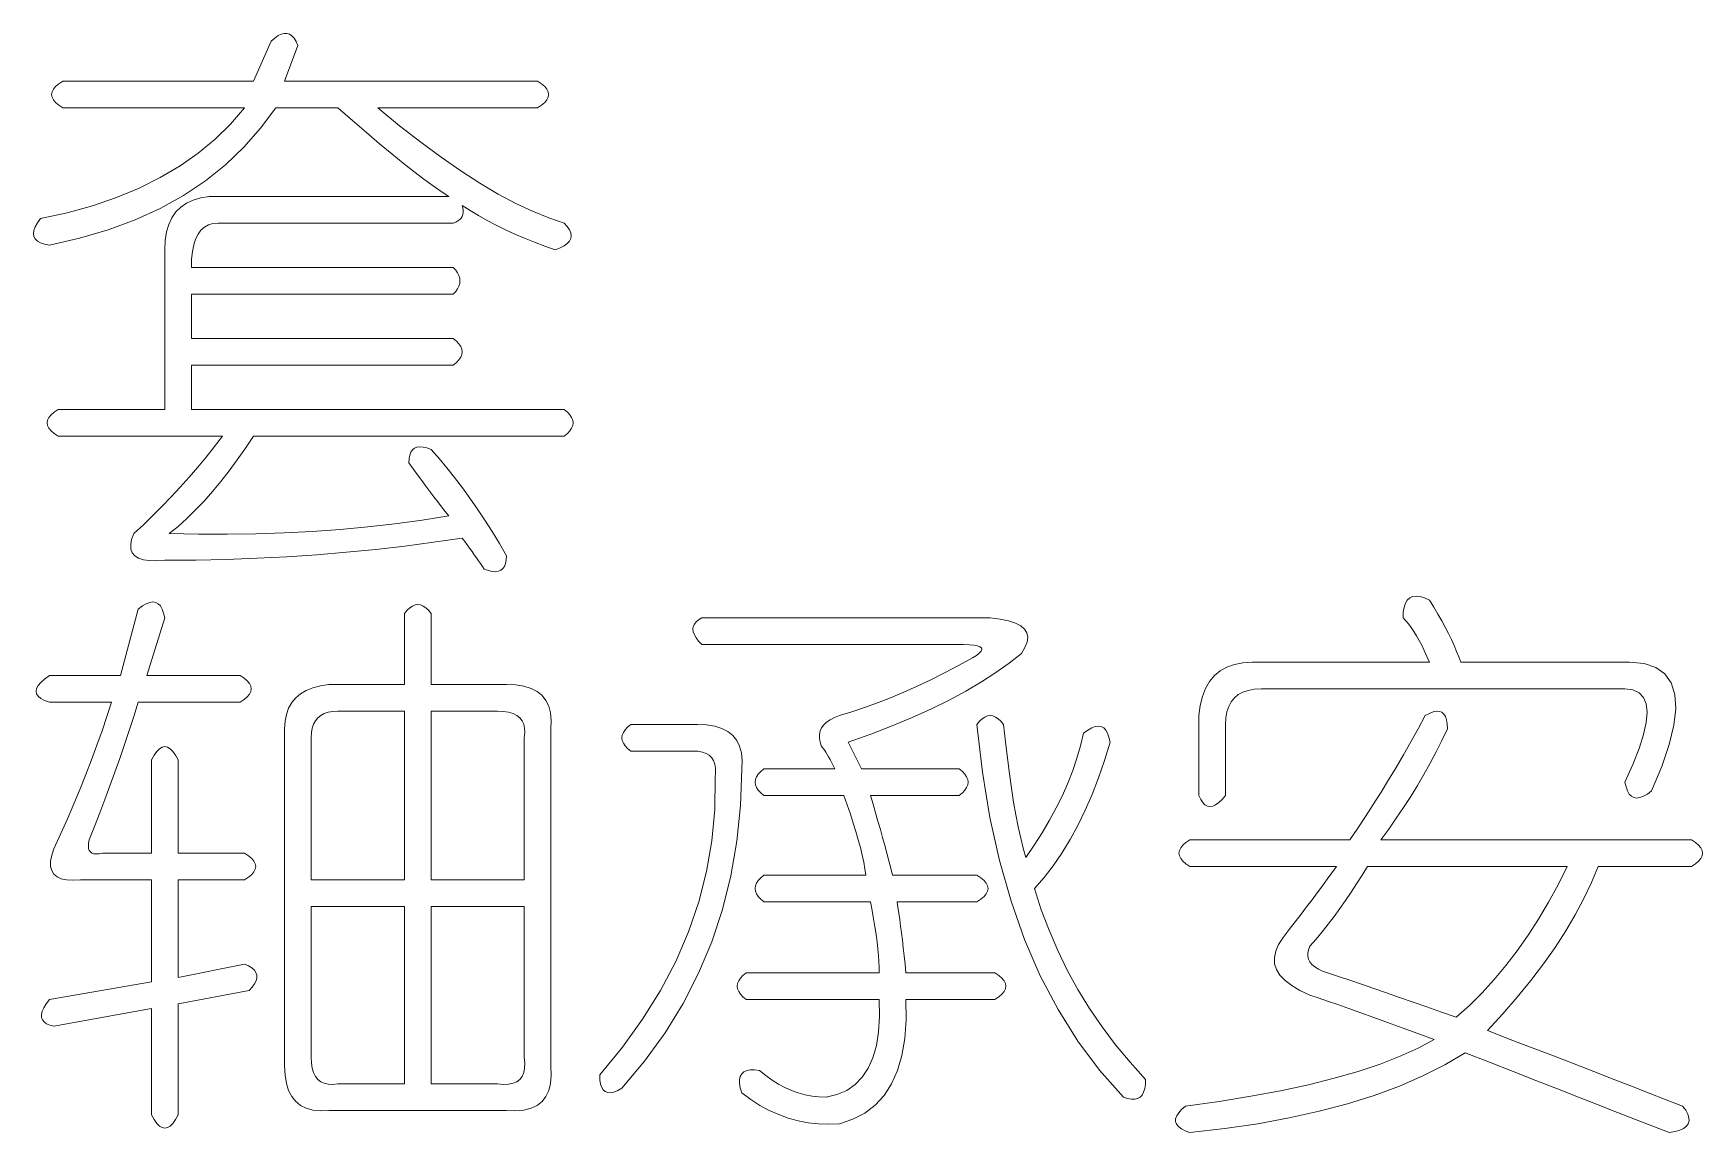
# Model space of a CAD drawing. Extents: x 0 to 297, y 0 to 210.
# Drawn here: x 83.64 to 98.68, y 50.72 to 60.63 of the extents above; entities that cross this region are included whole.
import ezdxf

# ---------------------------------------------------------------- set-up
doc = ezdxf.new("R2010")
doc.units = 0

msp = doc.modelspace()

# ---------------------------------------------------------------- linework, layer by layer
at = {"color": 255, "lineweight": 13}
for points in [[(85.781, 60.562), (85.812, 60.59), (85.842, 60.612), (85.87, 60.626), (85.896, 60.632), (85.921, 60.632), (85.944, 60.624), (85.966, 60.61), (85.986, 60.588), (86.004, 60.558), (86.021, 60.522), (85.901, 60.202), (88.181, 60.202), (88.217, 60.178), (88.245, 60.154), (88.265, 60.13), (88.277, 60.106), (88.281, 60.082), (88.277, 60.058), (88.265, 60.034), (88.245, 60.01), (88.217, 59.986), (88.181, 59.962), (86.741, 59.962), (86.938, 59.8), (87.128, 59.652), (87.312, 59.516), (87.49, 59.392), (87.661, 59.282), (87.826, 59.184), (87.984, 59.1), (88.136, 59.028), (88.282, 58.968), (88.421, 58.922), (88.449, 58.891), (88.469, 58.861), (88.481, 58.833), (88.485, 58.807), (88.481, 58.782), (88.469, 58.759), (88.449, 58.737), (88.421, 58.717), (88.385, 58.699), (88.341, 58.682), (88.246, 58.715), (88.154, 58.749), (88.064, 58.785), (87.976, 58.823), (87.891, 58.862), (87.808, 58.903), (87.728, 58.945), (87.65, 58.989), (87.574, 59.035), (87.501, 59.082), (87.507, 59.059), (87.511, 59.037), (87.511, 59.017), (87.507, 58.999), (87.501, 58.982), (87.491, 58.967), (87.479, 58.953), (87.463, 58.941), (87.443, 58.931), (87.421, 58.922), (85.301, 58.922), (85.255, 58.918), (85.215, 58.906), (85.179, 58.886), (85.147, 58.858), (85.121, 58.822), (85.099, 58.778), (85.083, 58.726), (85.071, 58.666), (85.063, 58.598), (85.061, 58.522), (87.421, 58.522), (87.443, 58.498), (87.459, 58.474), (87.471, 58.45), (87.479, 58.426), (87.481, 58.402), (87.479, 58.378), (87.471, 58.354), (87.459, 58.33), (87.443, 58.306), (87.421, 58.282), (85.061, 58.282), (85.061, 57.882), (87.421, 57.882), (87.45, 57.858), (87.472, 57.834), (87.488, 57.81), (87.498, 57.786), (87.501, 57.762), (87.498, 57.738), (87.488, 57.714), (87.472, 57.69), (87.45, 57.666), (87.421, 57.642), (85.061, 57.642), (85.061, 57.242), (88.421, 57.242), (88.45, 57.218), (88.472, 57.194), (88.488, 57.17), (88.498, 57.146), (88.501, 57.122), (88.498, 57.098), (88.488, 57.074), (88.472, 57.05), (88.45, 57.026), (88.421, 57.002), (85.621, 57.002), (85.549, 56.892), (85.475, 56.788), (85.401, 56.688), (85.327, 56.592), (85.251, 56.502), (85.175, 56.416), (85.097, 56.336), (85.019, 56.26), (84.941, 56.188), (84.861, 56.122), (85.124, 56.116), (85.384, 56.116), (85.642, 56.12), (85.898, 56.128), (86.151, 56.142), (86.402, 56.16), (86.65, 56.184), (86.896, 56.212), (87.14, 56.244), (87.381, 56.282), (87.349, 56.323), (87.315, 56.365), (87.281, 56.409), (87.247, 56.455), (87.211, 56.502), (87.175, 56.551), (87.137, 56.601), (87.099, 56.653), (87.061, 56.707), (87.021, 56.762), (87.023, 56.799), (87.029, 56.831), (87.039, 56.857), (87.053, 56.877), (87.071, 56.892), (87.093, 56.901), (87.119, 56.905), (87.149, 56.903), (87.183, 56.895), (87.221, 56.882), (87.293, 56.8), (87.363, 56.716), (87.433, 56.628), (87.503, 56.536), (87.571, 56.442), (87.639, 56.344), (87.705, 56.244), (87.771, 56.14), (87.837, 56.032), (87.901, 55.922), (87.899, 55.885), (87.893, 55.853), (87.883, 55.827), (87.869, 55.807), (87.851, 55.792), (87.829, 55.783), (87.803, 55.779), (87.773, 55.781), (87.739, 55.789), (87.701, 55.802), (87.685, 55.826), (87.667, 55.852), (87.649, 55.878), (87.631, 55.904), (87.611, 55.932), (87.591, 55.96), (87.569, 55.99), (87.547, 56.02), (87.525, 56.05), (87.501, 56.082), (87.244, 56.044), (86.984, 56.01), (86.722, 55.98), (86.458, 55.954), (86.191, 55.932), (85.922, 55.914), (85.65, 55.9), (85.376, 55.89), (85.1, 55.884), (84.821, 55.882), (84.746, 55.877), (84.682, 55.879), (84.628, 55.887), (84.584, 55.901), (84.551, 55.922), (84.528, 55.949), (84.516, 55.983), (84.514, 56.023), (84.522, 56.069), (84.541, 56.122), (84.628, 56.203), (84.714, 56.285), (84.798, 56.369), (84.88, 56.455), (84.961, 56.542), (85.04, 56.631), (85.118, 56.721), (85.194, 56.813), (85.268, 56.907), (85.341, 57.002), (83.861, 57.002), (83.825, 57.026), (83.797, 57.05), (83.777, 57.074), (83.765, 57.098), (83.761, 57.122), (83.765, 57.146), (83.777, 57.17), (83.797, 57.194), (83.825, 57.218), (83.861, 57.242), (84.821, 57.242), (84.821, 58.682), (84.825, 58.766), (84.837, 58.842), (84.857, 58.91), (84.885, 58.97), (84.921, 59.022), (84.965, 59.066), (85.017, 59.102), (85.077, 59.13), (85.145, 59.15), (85.221, 59.162), (87.381, 59.162), (87.313, 59.206), (87.239, 59.258), (87.157, 59.318), (87.067, 59.386), (86.971, 59.462), (86.867, 59.546), (86.757, 59.638), (86.639, 59.738), (86.513, 59.846), (86.381, 59.962), (85.821, 59.962), (85.685, 59.777), (85.535, 59.605), (85.369, 59.447), (85.187, 59.303), (84.991, 59.172), (84.779, 59.055), (84.553, 58.951), (84.311, 58.861), (84.053, 58.785), (83.781, 58.722), (83.737, 58.732), (83.701, 58.744), (83.673, 58.76), (83.653, 58.78), (83.641, 58.802), (83.637, 58.828), (83.641, 58.856), (83.653, 58.888), (83.673, 58.924), (83.701, 58.962), (83.943, 59.015), (84.171, 59.079), (84.387, 59.153), (84.591, 59.237), (84.781, 59.332), (84.959, 59.437), (85.123, 59.553), (85.275, 59.679), (85.415, 59.815), (85.541, 59.962), (83.901, 59.962), (83.865, 59.986), (83.837, 60.01), (83.817, 60.034), (83.805, 60.058), (83.801, 60.082), (83.805, 60.106), (83.817, 60.13), (83.837, 60.154), (83.865, 60.178), (83.901, 60.202), (85.621, 60.202)], [(96.221, 54.962), (96.197, 55.016), (96.173, 55.068), (96.149, 55.116), (96.125, 55.16), (96.101, 55.202), (96.077, 55.24), (96.053, 55.276), (96.029, 55.308), (96.005, 55.336), (95.981, 55.362), (95.983, 55.414), (95.991, 55.458), (96.003, 55.494), (96.019, 55.522), (96.041, 55.542), (96.067, 55.554), (96.099, 55.558), (96.135, 55.554), (96.175, 55.542), (96.221, 55.522), (96.26, 55.459), (96.296, 55.397), (96.33, 55.337), (96.362, 55.279), (96.391, 55.222), (96.418, 55.167), (96.442, 55.113), (96.464, 55.061), (96.484, 55.011), (96.501, 54.962), (98.021, 54.962), (98.153, 54.95), (98.259, 54.916), (98.341, 54.858), (98.399, 54.776), (98.431, 54.672), (98.439, 54.544), (98.421, 54.394), (98.379, 54.22), (98.313, 54.022), (98.221, 53.802), (98.183, 53.774), (98.147, 53.754), (98.115, 53.742), (98.087, 53.738), (98.061, 53.742), (98.039, 53.754), (98.019, 53.774), (98.003, 53.802), (97.991, 53.838), (97.981, 53.882), (98.053, 54.042), (98.109, 54.184), (98.149, 54.31), (98.173, 54.42), (98.181, 54.512), (98.173, 54.588), (98.149, 54.646), (98.109, 54.688), (98.053, 54.714), (97.981, 54.722), (94.701, 54.722), (94.64, 54.719), (94.586, 54.709), (94.538, 54.693), (94.496, 54.671), (94.461, 54.642), (94.432, 54.607), (94.41, 54.565), (94.394, 54.517), (94.384, 54.463), (94.381, 54.402), (94.381, 53.762), (94.35, 53.726), (94.32, 53.698), (94.292, 53.678), (94.266, 53.666), (94.241, 53.662), (94.218, 53.666), (94.196, 53.678), (94.176, 53.698), (94.158, 53.726), (94.141, 53.762), (94.141, 54.482), (94.153, 54.573), (94.173, 54.655), (94.201, 54.727), (94.237, 54.789), (94.281, 54.842), (94.333, 54.885), (94.393, 54.919), (94.461, 54.943), (94.537, 54.957), (94.621, 54.962)], [(83.781, 54.602), (83.738, 54.619), (83.704, 54.637), (83.68, 54.657), (83.666, 54.679), (83.661, 54.702), (83.666, 54.727), (83.68, 54.753), (83.704, 54.781), (83.738, 54.811), (83.781, 54.842), (84.421, 54.842), (84.581, 55.442), (84.619, 55.47), (84.655, 55.49), (84.687, 55.502), (84.715, 55.506), (84.741, 55.502), (84.763, 55.49), (84.783, 55.47), (84.799, 55.442), (84.811, 55.406), (84.821, 55.362), (84.661, 54.842), (85.501, 54.842), (85.537, 54.818), (85.565, 54.794), (85.585, 54.77), (85.597, 54.746), (85.601, 54.722), (85.597, 54.698), (85.585, 54.674), (85.565, 54.65), (85.537, 54.626), (85.501, 54.602), (84.581, 54.602), (84.541, 54.474), (84.499, 54.348), (84.457, 54.222), (84.415, 54.096), (84.371, 53.972), (84.327, 53.848), (84.281, 53.726), (84.235, 53.604), (84.189, 53.482), (84.141, 53.362), (84.135, 53.332), (84.133, 53.306), (84.135, 53.284), (84.141, 53.266), (84.151, 53.252), (84.165, 53.242), (84.183, 53.236), (84.205, 53.234), (84.231, 53.236), (84.261, 53.242), (84.701, 53.242), (84.701, 54.082), (84.725, 54.125), (84.749, 54.159), (84.773, 54.183), (84.797, 54.197), (84.821, 54.202), (84.845, 54.197), (84.869, 54.183), (84.893, 54.159), (84.917, 54.125), (84.941, 54.082), (84.941, 53.242), (85.541, 53.242), (85.577, 53.218), (85.605, 53.194), (85.625, 53.17), (85.637, 53.146), (85.641, 53.122), (85.637, 53.098), (85.625, 53.074), (85.605, 53.05), (85.577, 53.026), (85.541, 53.002), (84.941, 53.002), (84.941, 52.122), (85.541, 52.242), (85.577, 52.225), (85.607, 52.207), (85.629, 52.187), (85.643, 52.165), (85.651, 52.142), (85.651, 52.117), (85.645, 52.091), (85.631, 52.063), (85.609, 52.033), (85.581, 52.002), (84.941, 51.882), (84.941, 50.882), (84.917, 50.839), (84.893, 50.805), (84.869, 50.781), (84.845, 50.767), (84.821, 50.762), (84.797, 50.767), (84.773, 50.781), (84.749, 50.805), (84.725, 50.839), (84.701, 50.882), (84.701, 51.842), (83.821, 51.682), (83.785, 51.692), (83.755, 51.704), (83.733, 51.72), (83.719, 51.74), (83.711, 51.762), (83.711, 51.788), (83.717, 51.816), (83.731, 51.848), (83.753, 51.884), (83.781, 51.922), (84.701, 52.082), (84.701, 53.002), (84.061, 53.002), (83.994, 52.998), (83.936, 53), (83.888, 53.01), (83.85, 53.028), (83.821, 53.052), (83.802, 53.084), (83.792, 53.122), (83.792, 53.168), (83.802, 53.222), (83.821, 53.282), (83.884, 53.418), (83.944, 53.552), (84.002, 53.686), (84.058, 53.82), (84.111, 53.952), (84.162, 54.084), (84.21, 54.214), (84.256, 54.344), (84.3, 54.474), (84.341, 54.602)], [(87.221, 55.402), (87.221, 54.762), (87.901, 54.762), (87.984, 54.758), (88.058, 54.746), (88.122, 54.726), (88.176, 54.698), (88.221, 54.662), (88.256, 54.618), (88.282, 54.566), (88.298, 54.506), (88.304, 54.438), (88.301, 54.362), (88.301, 51.322), (88.304, 51.239), (88.298, 51.165), (88.282, 51.101), (88.256, 51.047), (88.221, 51.002), (88.176, 50.967), (88.122, 50.941), (88.058, 50.925), (87.984, 50.919), (87.901, 50.922), (86.301, 50.922), (86.225, 50.919), (86.157, 50.925), (86.097, 50.941), (86.045, 50.967), (86.001, 51.002), (85.965, 51.047), (85.937, 51.101), (85.917, 51.165), (85.905, 51.239), (85.901, 51.322), (85.901, 54.362), (85.905, 54.431), (85.917, 54.493), (85.937, 54.549), (85.965, 54.599), (86.001, 54.642), (86.045, 54.679), (86.097, 54.709), (86.157, 54.733), (86.225, 54.751), (86.301, 54.762), (86.981, 54.762), (86.981, 55.402), (87.005, 55.431), (87.029, 55.453), (87.053, 55.469), (87.077, 55.479), (87.101, 55.482), (87.125, 55.479), (87.149, 55.469), (87.173, 55.453), (87.197, 55.431)], [(92.261, 55.362), (92.35, 55.352), (92.426, 55.336), (92.488, 55.316), (92.536, 55.292), (92.571, 55.262), (92.592, 55.228), (92.6, 55.188), (92.594, 55.144), (92.574, 55.096), (92.541, 55.042), (92.432, 54.955), (92.312, 54.869), (92.182, 54.785), (92.042, 54.703), (91.891, 54.622), (91.73, 54.543), (91.558, 54.465), (91.376, 54.389), (91.184, 54.315), (90.981, 54.242), (91.101, 54.002), (91.981, 54.002), (92.01, 53.978), (92.032, 53.954), (92.048, 53.93), (92.058, 53.906), (92.061, 53.882), (92.058, 53.858), (92.048, 53.834), (92.032, 53.81), (92.01, 53.786), (91.981, 53.762), (91.181, 53.762), (91.205, 53.683), (91.227, 53.605), (91.249, 53.529), (91.271, 53.455), (91.291, 53.382), (91.311, 53.311), (91.329, 53.241), (91.347, 53.173), (91.365, 53.107), (91.381, 53.042), (92.141, 53.042), (92.177, 53.018), (92.205, 52.994), (92.225, 52.97), (92.237, 52.946), (92.241, 52.922), (92.237, 52.898), (92.225, 52.874), (92.205, 52.85), (92.177, 52.826), (92.141, 52.802), (91.421, 52.802), (91.429, 52.752), (91.437, 52.7), (91.445, 52.644), (91.453, 52.584), (91.461, 52.522), (91.469, 52.456), (91.477, 52.388), (91.485, 52.316), (91.493, 52.24), (91.501, 52.162), (92.301, 52.162), (92.337, 52.138), (92.365, 52.114), (92.385, 52.09), (92.397, 52.066), (92.401, 52.042), (92.397, 52.018), (92.385, 51.994), (92.365, 51.97), (92.337, 51.946), (92.301, 51.922), (91.501, 51.922), (91.502, 51.738), (91.49, 51.57), (91.464, 51.418), (91.424, 51.282), (91.371, 51.162), (91.304, 51.058), (91.224, 50.97), (91.13, 50.898), (91.022, 50.842), (90.901, 50.802), (90.806, 50.798), (90.712, 50.8), (90.62, 50.81), (90.53, 50.828), (90.441, 50.852), (90.354, 50.884), (90.268, 50.922), (90.184, 50.968), (90.102, 51.022), (90.021, 51.082), (90.008, 51.127), (90.002, 51.167), (90.002, 51.201), (90.008, 51.229), (90.021, 51.252), (90.04, 51.269), (90.066, 51.281), (90.098, 51.287), (90.136, 51.287), (90.181, 51.282), (90.237, 51.236), (90.295, 51.196), (90.353, 51.16), (90.411, 51.128), (90.471, 51.102), (90.531, 51.08), (90.593, 51.064), (90.655, 51.052), (90.717, 51.044), (90.781, 51.042), (90.879, 51.065), (90.967, 51.103), (91.043, 51.155), (91.107, 51.221), (91.161, 51.302), (91.203, 51.397), (91.235, 51.507), (91.255, 51.631), (91.263, 51.769), (91.261, 51.922), (90.061, 51.922), (90.032, 51.946), (90.01, 51.97), (89.994, 51.994), (89.984, 52.018), (89.981, 52.042), (89.984, 52.066), (89.994, 52.09), (90.01, 52.114), (90.032, 52.138), (90.061, 52.162), (91.261, 52.162), (91.26, 52.212), (91.258, 52.264), (91.254, 52.32), (91.248, 52.38), (91.241, 52.442), (91.232, 52.508), (91.222, 52.576), (91.21, 52.648), (91.196, 52.724), (91.181, 52.802), (90.221, 52.802), (90.192, 52.826), (90.17, 52.85), (90.154, 52.874), (90.144, 52.898), (90.141, 52.922), (90.144, 52.946), (90.154, 52.97), (90.17, 52.994), (90.192, 53.018), (90.221, 53.042), (91.141, 53.042), (91.132, 53.1), (91.12, 53.16), (91.106, 53.224), (91.09, 53.292), (91.071, 53.362), (91.05, 53.436), (91.026, 53.512), (91, 53.592), (90.972, 53.676), (90.941, 53.762), (90.221, 53.762), (90.192, 53.786), (90.17, 53.81), (90.154, 53.834), (90.144, 53.858), (90.141, 53.882), (90.144, 53.906), (90.154, 53.93), (90.17, 53.954), (90.192, 53.978), (90.221, 54.002), (90.861, 54.002), (90.845, 54.033), (90.831, 54.061), (90.817, 54.087), (90.803, 54.111), (90.791, 54.132), (90.779, 54.151), (90.769, 54.167), (90.759, 54.181), (90.749, 54.193), (90.741, 54.202), (90.728, 54.241), (90.722, 54.277), (90.722, 54.311), (90.728, 54.343), (90.741, 54.372), (90.76, 54.399), (90.786, 54.423), (90.818, 54.445), (90.856, 54.465), (90.901, 54.482), (91.014, 54.516), (91.128, 54.554), (91.244, 54.596), (91.362, 54.642), (91.481, 54.692), (91.602, 54.746), (91.724, 54.804), (91.848, 54.866), (91.974, 54.932), (92.101, 55.002), (92.136, 55.025), (92.162, 55.045), (92.178, 55.063), (92.184, 55.079), (92.181, 55.092), (92.168, 55.103), (92.146, 55.111), (92.114, 55.117), (92.072, 55.121), (92.021, 55.122), (89.661, 55.122), (89.632, 55.153), (89.61, 55.183), (89.594, 55.211), (89.584, 55.237), (89.581, 55.262), (89.584, 55.285), (89.594, 55.307), (89.61, 55.327), (89.632, 55.345), (89.661, 55.362)], [(86.981, 54.522), (86.381, 54.522), (86.335, 54.52), (86.295, 54.512), (86.259, 54.5), (86.227, 54.484), (86.201, 54.462), (86.179, 54.436), (86.163, 54.404), (86.151, 54.368), (86.143, 54.328), (86.141, 54.282), (86.141, 53.002), (86.981, 53.002)], [(87.821, 54.522), (87.221, 54.522), (87.221, 53.002), (88.061, 53.002), (88.061, 54.282), (88.066, 54.328), (88.064, 54.368), (88.056, 54.404), (88.042, 54.436), (88.021, 54.462), (87.994, 54.484), (87.96, 54.5), (87.92, 54.512), (87.874, 54.52)], [(92.141, 54.402), (92.165, 54.431), (92.189, 54.453), (92.213, 54.469), (92.237, 54.479), (92.261, 54.482), (92.285, 54.479), (92.309, 54.469), (92.333, 54.453), (92.357, 54.431), (92.381, 54.402), (92.397, 54.246), (92.415, 54.098), (92.433, 53.958), (92.451, 53.826), (92.471, 53.702), (92.491, 53.586), (92.513, 53.478), (92.535, 53.378), (92.557, 53.286), (92.581, 53.202), (92.658, 53.314), (92.73, 53.426), (92.796, 53.538), (92.856, 53.65), (92.911, 53.762), (92.96, 53.874), (93.004, 53.986), (93.042, 54.098), (93.074, 54.21), (93.101, 54.322), (93.139, 54.35), (93.175, 54.37), (93.207, 54.382), (93.235, 54.386), (93.261, 54.382), (93.283, 54.37), (93.303, 54.35), (93.319, 54.322), (93.331, 54.286), (93.341, 54.242), (93.291, 54.078), (93.237, 53.92), (93.179, 53.77), (93.117, 53.628), (93.051, 53.492), (92.981, 53.364), (92.907, 53.242), (92.829, 53.128), (92.747, 53.022), (92.661, 52.922), (92.721, 52.732), (92.791, 52.546), (92.869, 52.364), (92.955, 52.186), (93.051, 52.012), (93.155, 51.842), (93.269, 51.676), (93.391, 51.514), (93.521, 51.356), (93.661, 51.202), (93.659, 51.157), (93.653, 51.119), (93.643, 51.087), (93.629, 51.061), (93.611, 51.042), (93.589, 51.029), (93.563, 51.023), (93.533, 51.023), (93.499, 51.029), (93.461, 51.042), (93.246, 51.284), (93.05, 51.548), (92.872, 51.832), (92.712, 52.136), (92.571, 52.462), (92.448, 52.808), (92.344, 53.176), (92.258, 53.564), (92.19, 53.972)], [(96.181, 54.482), (96.219, 54.502), (96.253, 54.516), (96.283, 54.522), (96.309, 54.52), (96.331, 54.512), (96.349, 54.496), (96.363, 54.474), (96.373, 54.444), (96.379, 54.406), (96.381, 54.362), (96.332, 54.258), (96.28, 54.156), (96.226, 54.054), (96.17, 53.952), (96.111, 53.852), (96.05, 53.752), (95.986, 53.654), (95.92, 53.556), (95.852, 53.458), (95.781, 53.362), (98.581, 53.362), (98.617, 53.338), (98.645, 53.314), (98.665, 53.29), (98.677, 53.266), (98.681, 53.242), (98.677, 53.218), (98.665, 53.194), (98.645, 53.17), (98.617, 53.146), (98.581, 53.122), (97.741, 53.122), (97.681, 52.978), (97.611, 52.832), (97.533, 52.686), (97.447, 52.54), (97.351, 52.392), (97.247, 52.244), (97.133, 52.094), (97.011, 51.944), (96.881, 51.794), (96.741, 51.642), (96.946, 51.563), (97.144, 51.487), (97.336, 51.413), (97.522, 51.341), (97.701, 51.272), (97.874, 51.205), (98.04, 51.141), (98.2, 51.079), (98.354, 51.019), (98.501, 50.962), (98.529, 50.924), (98.547, 50.888), (98.557, 50.856), (98.559, 50.828), (98.551, 50.802), (98.535, 50.78), (98.509, 50.76), (98.475, 50.744), (98.433, 50.732), (98.381, 50.722), (98.233, 50.78), (98.077, 50.84), (97.913, 50.904), (97.741, 50.972), (97.561, 51.042), (97.373, 51.116), (97.177, 51.192), (96.973, 51.272), (96.761, 51.356), (96.541, 51.442), (96.358, 51.334), (96.16, 51.234), (95.948, 51.142), (95.722, 51.058), (95.481, 50.982), (95.226, 50.914), (94.956, 50.854), (94.672, 50.802), (94.374, 50.758), (94.061, 50.722), (94.017, 50.739), (93.983, 50.757), (93.957, 50.777), (93.939, 50.799), (93.931, 50.822), (93.931, 50.847), (93.941, 50.873), (93.959, 50.901), (93.985, 50.931), (94.021, 50.962), (94.324, 51.004), (94.61, 51.05), (94.878, 51.1), (95.128, 51.154), (95.361, 51.212), (95.576, 51.274), (95.774, 51.34), (95.954, 51.41), (96.116, 51.484), (96.261, 51.562), (96.113, 51.616), (95.973, 51.668), (95.841, 51.716), (95.717, 51.76), (95.601, 51.802), (95.493, 51.84), (95.393, 51.876), (95.301, 51.908), (95.217, 51.936), (95.141, 51.962), (95.052, 52.003), (94.978, 52.047), (94.918, 52.093), (94.872, 52.141), (94.841, 52.192), (94.824, 52.245), (94.822, 52.301), (94.834, 52.359), (94.86, 52.419), (94.901, 52.482), (94.956, 52.553), (95.01, 52.623), (95.062, 52.691), (95.112, 52.757), (95.161, 52.822), (95.208, 52.885), (95.254, 52.947), (95.298, 53.007), (95.34, 53.065), (95.381, 53.122), (94.061, 53.122), (94.025, 53.146), (93.997, 53.17), (93.977, 53.194), (93.965, 53.218), (93.961, 53.242), (93.965, 53.266), (93.977, 53.29), (93.997, 53.314), (94.025, 53.338), (94.061, 53.362), (95.501, 53.362), (95.573, 53.467), (95.643, 53.573), (95.713, 53.681), (95.783, 53.791), (95.851, 53.902), (95.919, 54.015), (95.985, 54.129), (96.051, 54.245), (96.117, 54.363)], [(89.021, 54.402), (89.621, 54.402), (89.704, 54.398), (89.778, 54.386), (89.842, 54.366), (89.896, 54.338), (89.941, 54.302), (89.976, 54.258), (90.002, 54.206), (90.018, 54.146), (90.024, 54.078), (90.021, 54.002), (90.01, 53.671), (89.978, 53.349), (89.924, 53.037), (89.848, 52.735), (89.751, 52.442), (89.632, 52.159), (89.492, 51.885), (89.33, 51.621), (89.146, 51.367), (88.941, 51.122), (88.903, 51.102), (88.869, 51.088), (88.839, 51.082), (88.813, 51.084), (88.791, 51.092), (88.773, 51.108), (88.759, 51.13), (88.749, 51.16), (88.743, 51.198), (88.741, 51.242), (88.946, 51.492), (89.128, 51.746), (89.288, 52.004), (89.426, 52.266), (89.541, 52.532), (89.634, 52.802), (89.704, 53.076), (89.752, 53.354), (89.778, 53.636), (89.781, 53.922), (89.786, 53.968), (89.786, 54.008), (89.78, 54.044), (89.768, 54.076), (89.751, 54.102), (89.728, 54.124), (89.7, 54.14), (89.666, 54.152), (89.626, 54.16), (89.581, 54.162), (89.021, 54.162), (88.992, 54.186), (88.97, 54.21), (88.954, 54.234), (88.944, 54.258), (88.941, 54.282), (88.944, 54.306), (88.954, 54.33), (88.97, 54.354), (88.992, 54.378)], [(97.461, 53.122), (95.661, 53.122), (95.613, 53.043), (95.563, 52.965), (95.513, 52.889), (95.463, 52.815), (95.411, 52.742), (95.359, 52.671), (95.305, 52.601), (95.251, 52.533), (95.197, 52.467), (95.141, 52.402), (95.128, 52.371), (95.122, 52.341), (95.122, 52.313), (95.128, 52.287), (95.141, 52.262), (95.16, 52.239), (95.186, 52.217), (95.218, 52.197), (95.256, 52.179), (95.301, 52.162), (95.399, 52.129), (95.501, 52.095), (95.607, 52.059), (95.717, 52.021), (95.831, 51.982), (95.949, 51.941), (96.071, 51.899), (96.197, 51.855), (96.327, 51.809), (96.461, 51.762), (96.579, 51.869), (96.693, 51.983), (96.803, 52.103), (96.909, 52.229), (97.011, 52.362), (97.109, 52.501), (97.203, 52.647), (97.293, 52.799), (97.379, 52.957)], [(86.981, 52.762), (86.141, 52.762), (86.141, 51.402), (86.143, 51.349), (86.151, 51.303), (86.163, 51.263), (86.179, 51.229), (86.201, 51.202), (86.227, 51.181), (86.259, 51.167), (86.295, 51.159), (86.335, 51.157), (86.381, 51.162), (86.981, 51.162)], [(88.061, 52.762), (87.221, 52.762), (87.221, 51.162), (87.821, 51.162), (87.874, 51.157), (87.92, 51.159), (87.96, 51.167), (87.994, 51.181), (88.021, 51.202), (88.042, 51.229), (88.056, 51.263), (88.064, 51.303), (88.066, 51.349), (88.061, 51.402)]]:
    msp.add_lwpolyline(points, close=True, dxfattribs=at)

doc.saveas('drawing.dxf')
